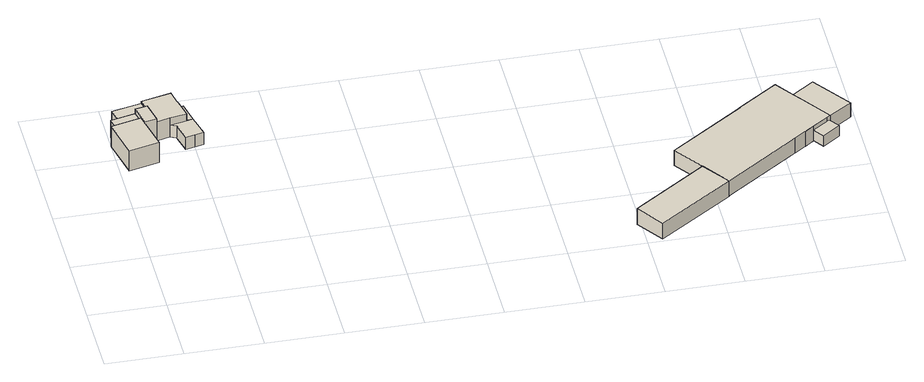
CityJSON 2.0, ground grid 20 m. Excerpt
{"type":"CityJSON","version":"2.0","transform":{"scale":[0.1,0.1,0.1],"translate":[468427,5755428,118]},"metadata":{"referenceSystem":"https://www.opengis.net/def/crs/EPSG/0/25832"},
"CityObjects":{
"building1":{"type":"Building","attributes":{"Gemeindeschluessel":"05711000","function":"31001_1010"},"address":[{"country":"Germany","locality":"Bielefeld","thoroughfareNumber":"71","thoroughfareName":"Krackser Straße"}],"children":["building1-1","building1-2","building1-3","building1-4"]},
"building1-1":{"type":"BuildingPart","attributes":{"BezugspunktDach":"2000","measuredHeight":8.06},"parents":["building1"],"geometry":[{"type":"Solid","lod":"1","boundaries":[[[[0,1,2,3]],[[4,5,6,7]],[[4,7,3,2]],[[5,4,2,1]],[[6,5,1,0]],[[7,6,0,3]]]]}]},
"building1-2":{"type":"BuildingPart","attributes":{"BezugspunktDach":"2000","measuredHeight":8.05},"parents":["building1"],"geometry":[{"type":"Solid","lod":"1","boundaries":[[[[8,9,10,11]],[[12,13,14,15]],[[12,15,11,10]],[[13,12,10,9]],[[14,13,9,8]],[[15,14,8,11]]]]}]},
"building1-3":{"type":"BuildingPart","attributes":{"BezugspunktDach":"2000","measuredHeight":5.2},"parents":["building1"],"geometry":[{"type":"Solid","lod":"1","boundaries":[[[[16,17,18,19]],[[20,21,13,6]],[[20,6,19,18]],[[21,20,18,17]],[[13,21,17,16]],[[6,13,16,19]]]]}]},
"building1-4":{"type":"BuildingPart","attributes":{"BezugspunktDach":"2000","measuredHeight":6.9},"parents":["building1"],"geometry":[{"type":"Solid","lod":"1","boundaries":[[[[22,23,24,25]],[[26,27,28,14]],[[26,14,25,24]],[[27,26,24,23]],[[28,27,23,22]],[[14,28,22,25]]]]}]},
"building2":{"type":"Building","attributes":{"Gemeindeschluessel":"05711000","function":"31001_1010"},"address":[{"country":"Germany","locality":"Bielefeld","thoroughfareNumber":"71a","thoroughfareName":"Krackser Straße"}],"children":["building2-1","building2-2","building2-3"]},
"building2-1":{"type":"BuildingPart","attributes":{"BezugspunktDach":"2000","measuredHeight":8.15},"parents":["building2"],"geometry":[{"type":"Solid","lod":"1","boundaries":[[[[29,30,31,32,33,34,35,36]],[[37,38,39,40,41,42,43,44]],[[37,44,36,35]],[[38,37,35,34]],[[39,38,34,33]],[[40,39,33,32]],[[41,40,32,31]],[[42,41,31,30]],[[43,42,30,29]],[[44,43,29,36]]]]}]},
"building2-2":{"type":"BuildingPart","attributes":{"BezugspunktDach":"2000","measuredHeight":3.58},"parents":["building2"],"geometry":[{"type":"Solid","lod":"1","boundaries":[[[[45,46,47,48]],[[43,41,49,50]],[[43,50,48,47]],[[41,43,47,46]],[[49,41,46,45]],[[50,49,45,48]]]]}]},
"building2-3":{"type":"BuildingPart","attributes":{"BezugspunktDach":"2000","measuredHeight":5.53},"parents":["building2"],"geometry":[{"type":"Solid","lod":"1","boundaries":[[[[51,52,53,54,55,56,57]],[[58,59,44,60,50,61,62]],[[58,62,57,56]],[[59,58,56,55]],[[44,59,55,54]],[[60,44,54,53]],[[50,60,53,52]],[[61,50,52,51]],[[62,61,51,57]]]]}]},
"building3":{"type":"Building","attributes":{"Gemeindeschluessel":"05711000","function":"31001_2100"},"address":[{"country":"Germany","locality":"Bielefeld","thoroughfareNumber":"66","thoroughfareName":"Siekkamp"}],"children":["building3-1","building3-2","building3-3","building3-4"]},
"building3-1":{"type":"BuildingPart","attributes":{"BezugspunktDach":"2000","measuredHeight":5.5},"parents":["building3"],"geometry":[{"type":"Solid","lod":"1","boundaries":[[[[63,64,65,66,67,68,69,70,71,72,73,74,75]],[[76,77,78,79,80,81,82,83,84,85,86,87,88]],[[76,88,75,74]],[[77,76,74,73]],[[78,77,73,72]],[[79,78,72,71]],[[80,79,71,70]],[[81,80,70,69]],[[82,81,69,68]],[[83,82,68,67]],[[84,83,67,66]],[[85,84,66,65]],[[86,85,65,64]],[[87,86,64,63]],[[88,87,63,75]]]]}]},
"building3-2":{"type":"BuildingPart","attributes":{"BezugspunktDach":"2000","measuredHeight":5.63},"address":[{"country":"Germany","locality":"Bielefeld","thoroughfareNumber":"66","thoroughfareName":"Siekkamp"}],"parents":["building3"],"geometry":[{"type":"Solid","lod":"1","boundaries":[[[[71,89,90,72]],[[91,92,93,94]],[[91,94,72,90]],[[92,91,90,89]],[[93,92,89,71]],[[94,93,71,72]]]]}]},
"building3-3":{"type":"BuildingPart","attributes":{"BezugspunktDach":"2000","measuredHeight":5.56},"address":[{"country":"Germany","locality":"Bielefeld","thoroughfareNumber":"66","thoroughfareName":"Siekkamp"}],"parents":["building3"],"geometry":[{"type":"Solid","lod":"1","boundaries":[[[[95,96,97,98,99,100,101,102]],[[103,104,105,106,107,108,109,110]],[[103,110,102,101]],[[104,103,101,100]],[[105,104,100,99]],[[106,105,99,98]],[[107,106,98,97]],[[108,107,97,96]],[[109,108,96,95]],[[110,109,95,102]]]]}]},
"building3-4":{"type":"BuildingPart","attributes":{"BezugspunktDach":"2000","measuredHeight":3.27},"address":[{"country":"Germany","locality":"Bielefeld","thoroughfareNumber":"66","thoroughfareName":"Siekkamp"}],"parents":["building3"],"geometry":[{"type":"Solid","lod":"1","boundaries":[[[[111,112,113,114]],[[115,116,117,118]],[[115,118,114,113]],[[116,115,113,112]],[[117,116,112,111]],[[118,117,111,114]]]]}]}
},
"vertices":[
[78,672,68],[0,654,68],[23,548,68],[101,566,68],[23,548,6],[0,654,6],[78,672,6],[101,566,6],
[102,711,72],[71,705,72],[83,649,72],[114,655,72],[83,649,6],[71,705,6],[102,711,6],[114,655,6],
[71,705,58],[7,691,58],[14,658,58],[78,672,58],[14,658,6],[7,691,6],
[94,744,57],[17,727,57],[24,695,57],[102,711,57],[24,695,6],[17,727,6],[94,744,6],
[192,672,63],[182,717,63],[179,728,63],[172,761,63],[94,744,63],[104,700,63],[114,655,63],[148,663,63],[114,655,5],[104,700,5],[94,744,5],[172,761,5],[179,728,5],[182,717,5],[192,672,5],[148,663,5],
[197,732,41],[179,728,41],[192,672,41],[209,676,41],[197,732,5],[209,676,5],
[223,616,42],[209,676,42],[185,671,42],[148,663,42],[164,656,42],[176,606,42],[199,611,42],[176,606,5],[164,656,5],[185,671,5],[223,616,5],[199,611,5],
[1730,350,53],[1677,425,53],[1658,451,53],[1624,499,53],[1521,427,53],[1522,426,53],[1328,291,53],[1380,217,53],[1382,214,53],[1433,143,53],[1627,279,53],[1627,278,53],[1656,299,53],[1627,278,7],[1627,279,7],[1433,143,7],[1382,214,7],[1380,217,7],[1328,291,7],[1522,426,7],[1521,427,7],[1624,499,7],[1658,451,7],[1677,425,7],[1730,350,7],[1656,299,7],
[1190,80,53],[1239,9,53],[1239,9,5],[1190,80,5],[1382,214,5],[1433,143,5],
[1726,347,52],[1789,390,52],[1716,492,52],[1658,451,52],[1730,350,52],[1656,299,52],[1657,298,52],[1680,315,52],[1657,298,8],[1656,299,8],[1730,350,8],[1658,451,8],[1716,492,8],[1789,390,8],[1726,347,8],[1680,315,8],
[1726,347,42],[1680,315,42],[1700,286,42],[1746,319,42],[1700,286,10],[1680,315,10],[1726,347,10],[1746,319,10]
]}
